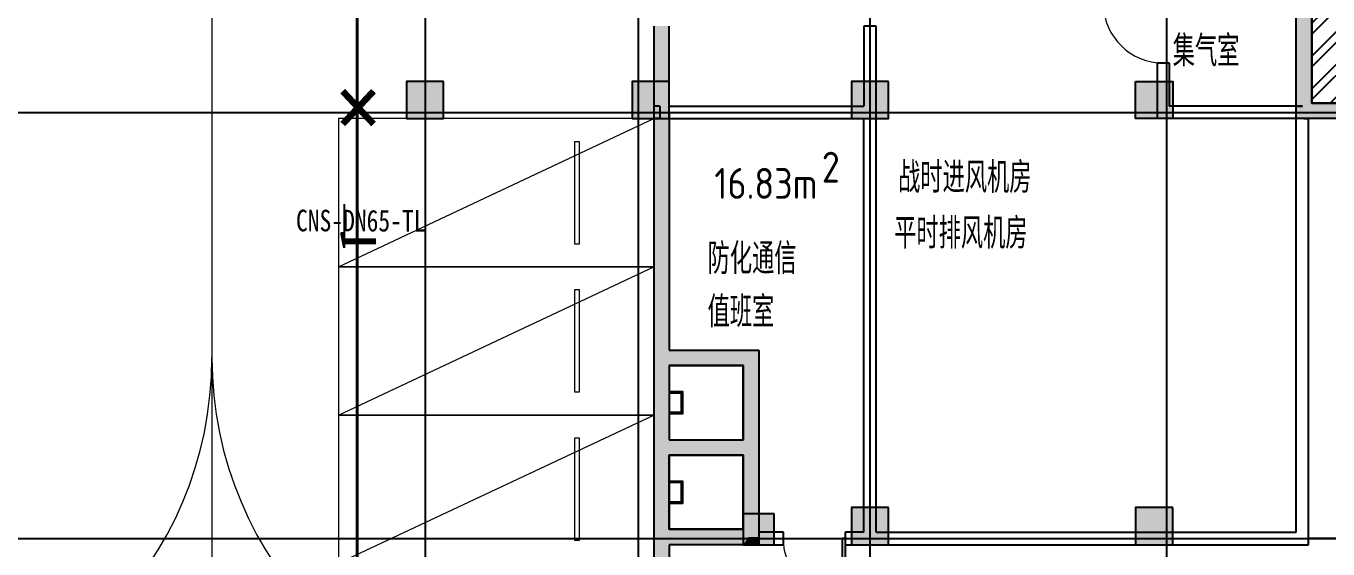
# Model space of a CAD drawing. Extents: x -888467 to -675969, y -675351 to -419232.
# Drawn here: x -778950 to -757877, y -631766 to -623297 of the extents above; entities that cross this region are included whole.
import ezdxf
from ezdxf.enums import TextEntityAlignment as Align

# ---------------------------------------------------------------- set-up
doc = ezdxf.new("R2010")
doc.units = 0
doc.header["$LTSCALE"] = 1000
doc.linetypes.add('DASH', pattern=[0.35, 0.25, -0.1])
doc.layers.get('0').update_dxf_attribs({"linetype": 'CONTINUOUS'})
for name, color, linetype in [('1-风管标注', 4, 'CONTINUOUS'), ('2-房间名称', 7, 'CONTINUOUS'), ('3-建筑', 7, 'CONTINUOUS'), ('3-淡显', 8, 'CONTINUOUS'), ('DOTE', 252, 'CONTINUOUS'), ('PIPE-暖回水', 1, 'DASH'), ('VRV-配件', 1, 'CONTINUOUS'), ('建筑层', 253, 'CONTINUOUS'), ('抗震支吊架', 2, 'CONTINUOUS'), ('暖－管径标注', 2, 'CONTINUOUS'), ('结构柱子', 253, 'CONTINUOUS')]:
    doc.layers.add(name, color=color, linetype=linetype)
doc.layers.add('3-深度淡显', color=252, linetype='CONTINUOUS', lineweight=0)
doc.styles.add('kzcad', font='', dxfattribs={"width": 0.8})
doc.styles.get("Standard").update_dxf_attribs({"font": 'GBENOR', "bigfont": 'GBCBIG'})
doc.styles.get('kzcad').set_extended_font_data('SimSun')

# ---------------------------------------------------------------- blocks, each defined once
blk = doc.blocks.new('坡向')
at = {"layer": '1-风管标注'}
h = blk.add_hatch(color=256, dxfattribs=at)
h.dxf.hatch_style = 1
h.paths.add_polyline_path([(-283166, -104624), (-283166, -104869), (-283119, -104869)])
for p, q in [((-283166, -105334), (-283166, -104624)), ((-283166, -104624), (-283119, -104869)), ((-283119, -104869), (-283166, -104869))]:
    blk.add_line(p, q, dxfattribs=at)
blk = doc.blocks.new('$DorLib2D$00000001')
for p, q in [((0.45, 0.975), (0.5, 0.975)), ((0.45, 0), (0.45, 0.975)), ((0.5, 0), (0.5, 0.975)), ((0.5, 0), (0.45, 0))]:
    blk.add_line(p, q)
at = {"lineweight": 13}
blk.add_arc((0.475, 0), 0.975, 91.4693, 180, dxfattribs=at)
blk = doc.blocks.new('A$C2B1B7B0A')
at = {"layer": '结构柱子'}
h = blk.add_hatch(color=253, dxfattribs=at)
h.dxf.hatch_style = 1
h.paths.add_polyline_path([(95900, 25300), (95300, 25300), (95300, 24700), (95900, 24700)])
h = blk.add_hatch(color=253, dxfattribs=at)
h.dxf.hatch_style = 1
h.paths.add_polyline_path([(99550, 25300), (98950, 25300), (98950, 24700), (99550, 24700)])
h = blk.add_hatch(color=253, dxfattribs=at)
h.dxf.hatch_style = 1
h.paths.add_polyline_path([(103100, 25300), (102500, 25300), (102500, 24700), (103100, 24700)])
h = blk.add_hatch(color=253, dxfattribs=at)
h.dxf.hatch_style = 1
h.paths.add_polyline_path([(107100, 25300), (107700, 25300), (107700, 24700), (107100, 24700)])
h = blk.add_hatch(color=253, dxfattribs=at)
h.dxf.hatch_style = 1
h.paths.add_polyline_path([(103100, 18400), (102500, 18400), (102500, 17800), (103100, 17800)])
h = blk.add_hatch(color=253, dxfattribs=at)
h.dxf.hatch_style = 1
h.paths.add_polyline_path([(107700, 18400), (107100, 18400), (107100, 17800), (107700, 17800)])
h = blk.add_hatch(color=253, dxfattribs=at)
h.dxf.hatch_style = 1
h.paths.add_polyline_path([(100750, 18300), (100750, 17800), (101250, 17800), (101250, 18300)])
at = {"layer": '结构柱子', "color": 253}
for points in [[(95900, 25300), (95300, 25300), (95300, 24700), (95900, 24700)], [(99550, 25300), (98950, 25300), (98950, 24700), (99550, 24700)], [(103100, 25300), (102500, 25300), (102500, 24700), (103100, 24700)], [(107100, 25300), (107700, 25300), (107700, 24700), (107100, 24700)], [(103100, 18400), (102500, 18400), (102500, 17800), (103100, 17800)], [(107700, 18400), (107100, 18400), (107100, 17800), (107700, 17800)], [(101250, 18300), (100750, 18300), (100750, 17800), (101250, 17800)]]:
    blk.add_lwpolyline(points, close=True, dxfattribs=at)

msp = doc.modelspace()

# ---------------------------------------------------------------- hatches: boundary and pattern name
at = {"layer": '3-淡显'}
for points in [[(-758390.4, -624796.6), (-758140.4, -624546.6), (-758140.4, -622671.6), (-758307.1, -622671.6), (-758390.4, -622796.6)], [(-768540.4, -624696.6), (-768540.4, -623296.6), (-768790.4, -623296.6), (-768790.4, -624696.6)], [(-752790.4, -624796.6), (-752790.4, -624546.6), (-758140.4, -624546.6), (-758390.4, -624796.6)], [(-768540.4, -624696.6), (-768790.4, -624696.6), (-768790.4, -628696.6), (-768623.7, -628679.9), (-768540.4, -628546.6)], [(-768623.7, -628679.9), (-768540.4, -628796.6), (-767340.5, -628796.6), (-767090.5, -628546.6), (-768540.4, -628546.6)], [(-767090.5, -628546.6), (-767340.5, -628796.6), (-767340.5, -629996.6), (-767257.2, -630129.9), (-767090.5, -630146.6)], [(-768623.7, -628679.9), (-768790.4, -628696.6), (-768790.4, -630146.6), (-768623.7, -630129.9), (-768540.4, -629996.6), (-768540.4, -628796.6)], [(-768623.7, -630129.9), (-768540.4, -630246.6), (-767340.5, -630246.6), (-767257.2, -630129.9), (-767340.5, -629996.6), (-768540.4, -629996.6)], [(-768623.7, -630129.9), (-768790.4, -630146.6), (-768790.4, -631571.6), (-768623.7, -631571.6), (-768540.4, -631446.6), (-768540.4, -630246.6)], [(-767257.2, -630129.9), (-767340.5, -630246.6), (-767340.5, -631446.6), (-767257.2, -631571.6), (-767090.5, -631571.6), (-767090.5, -630146.6)], [(-767257.2, -631571.6), (-767340.5, -631446.6), (-768540.4, -631446.6), (-768623.7, -631571.6), (-768540.4, -631696.6), (-767340.5, -631696.6)], [(-768623.7, -631571.6), (-768790.4, -631571.6), (-768790.4, -632321.6), (-768540.4, -632321.6), (-768540.4, -631696.6)], [(-767257.2, -631571.6), (-767340.5, -631696.6), (-767090.5, -631696.6), (-767090.5, -631571.6)]]:
    msp.add_hatch(color=256, dxfattribs=at).paths.add_polyline_path(points)
h = msp.add_hatch(color=256, dxfattribs=at)
h.dxf.hatch_style = 1
h.paths.add_polyline_path([(-772190.4, -624196.6), (-772790.4, -624196.6), (-772790.4, -624796.6), (-772190.4, -624796.6)])
h = msp.add_hatch(color=256, dxfattribs=at)
h.dxf.hatch_style = 1
h.paths.add_polyline_path([(-768540.4, -624196.6), (-769140.4, -624196.6), (-769140.4, -624796.6), (-768540.4, -624796.6)])
h = msp.add_hatch(color=256, dxfattribs=at)
h.dxf.hatch_style = 1
h.paths.add_polyline_path([(-764990.4, -624196.6), (-765590.4, -624196.6), (-765590.4, -624796.6), (-764990.4, -624796.6)])
h = msp.add_hatch(color=256, dxfattribs=at)
h.dxf.hatch_style = 1
h.paths.add_polyline_path([(-760990.4, -624196.6), (-760390.4, -624196.6), (-760390.4, -624796.6), (-760990.4, -624796.6)])
h = msp.add_hatch(color=256, dxfattribs=at)
h.dxf.hatch_style = 1
h.paths.add_polyline_path([(-764990.4, -631096.6), (-765590.4, -631096.6), (-765590.4, -631696.6), (-764990.4, -631696.6)])
h = msp.add_hatch(color=256, dxfattribs=at)
h.dxf.hatch_style = 1
h.paths.add_polyline_path([(-760390.4, -631096.6), (-760990.4, -631096.6), (-760990.4, -631696.6), (-760390.4, -631696.6)])
h = msp.add_hatch(color=256, dxfattribs=at)
h.dxf.hatch_style = 1
h.paths.add_polyline_path([(-767340.4, -631196.6), (-767340.4, -631696.6), (-766840.4, -631696.6), (-766840.4, -631196.6)])
at = {"layer": '建筑层'}
h = msp.add_hatch(dxfattribs=at)
h.set_pattern_fill('金属', color=253, scale=150)
h.set_pattern_definition([(45, (-2314792.5, -1671847.72), (-265.16504, 265.16504), []), (45, (-2314615.73, -1671847.72), (-265.16504, 265.16504), [])])
h.paths.add_polyline_path([(-768540.4, -610496.6), (-768540.4, -602996.6), (-747240.4, -602996.6), (-747240.4, -605746.6), (-744740.4, -605746.6), (-744740.4, -624546.6), (-758140.4, -624546.6), (-758140.4, -613746.6), (-760390.4, -613746.6), (-760390.4, -610496.6)])
h.paths.add_polyline_path([(-746490.4, -613746.6), (-752890.4, -613746.6), (-752890.4, -610796.6), (-746490.4, -610796.6)], flags=16)

# ---------------------------------------------------------------- linework, layer by layer
at = {"layer": '2-房间名称'}
for p, q in [((-768690.4, -624596.6), (-768790.4, -624596.6)), ((-768690.4, -624596.6), (-768690.4, -624796.6)), ((-768690.4, -624796.6), (-768790.4, -624796.6)), ((-768540.4, -624796.6), (-765390.4, -624796.6))]:
    msp.add_line(p, q, dxfattribs=at)
at = {"layer": '3-建筑'}
for p, q in [((-758140.4, -624546.6), (-758140.4, -622671.6)), ((-758390.4, -624796.6), (-758390.4, -622796.6)), ((-768790.4, -623296.6), (-768790.4, -624696.6)), ((-768540.4, -624696.6), (-768540.4, -623296.6)), ((-765190.4, -623296.6), (-765390.4, -623296.6)), ((-765390.4, -623296.6), (-765390.4, -624596.6)), ((-765190.4, -624696.6), (-765190.4, -623296.6)), ((-760440.4, -623896.6), (-760640.4, -623896.6)), ((-760640.4, -623896.6), (-760640.4, -624796.6)), ((-760440.4, -624596.6), (-760440.4, -623896.6)), ((-768540.4, -624596.6), (-765390.4, -624596.6)), ((-758290.4, -624596.6), (-760440.4, -624596.6)), ((-758390.4, -624596.6), (-758290.4, -624596.6)), ((-752790.4, -624546.6), (-758140.4, -624546.6)), ((-768790.4, -624696.6), (-768790.4, -628696.6)), ((-768540.4, -624696.6), (-768540.4, -628546.6)), ((-765390.4, -631496.6), (-765390.4, -624796.6)), ((-765190.4, -631496.6), (-765190.4, -624696.6)), ((-758390.4, -624796.6), (-760640.4, -624796.6)), ((-752790.4, -624796.6), (-758390.4, -624796.6)), ((-758390.4, -631496.6), (-758390.4, -624796.6)), ((-758265.4, -624796.6), (-758190.4, -624796.6)), ((-758190.4, -631496.6), (-758190.4, -624796.6)), ((-768540.4, -628546.6), (-767090.5, -628546.6)), ((-767090.5, -628546.6), (-767090.5, -630146.6)), ((-768790.4, -628696.6), (-768790.4, -630146.6)), ((-768540.4, -628796.6), (-768540.4, -629996.6)), ((-768540.4, -628796.6), (-767340.5, -628796.6)), ((-767340.5, -628796.6), (-767340.5, -629996.6)), ((-768540.4, -629996.6), (-767340.5, -629996.6)), ((-768790.4, -630146.6), (-768790.4, -631571.6)), ((-768540.4, -630246.6), (-768540.4, -631446.6)), ((-768540.4, -630246.6), (-767340.5, -630246.6)), ((-767340.5, -630246.6), (-767340.5, -631446.6)), ((-767090.5, -630146.6), (-767090.5, -631571.6)), ((-767340.5, -631446.6), (-768540.4, -631446.6)), ((-766690.4, -631496.6), (-767090.5, -631496.6)), ((-766690.4, -631696.6), (-766690.4, -631496.6)), ((-765390.4, -631496.6), (-765690.4, -631496.6)), ((-765690.4, -631496.6), (-765690.4, -631696.6)), ((-765190.4, -631496.6), (-758390.4, -631496.6)), ((-758190.4, -631696.6), (-758190.4, -631496.6)), ((-768790.4, -631571.6), (-768790.4, -632321.6)), ((-768540.4, -631696.6), (-768540.4, -632321.6)), ((-767340.5, -631696.6), (-768540.4, -631696.6)), ((-767090.5, -631696.6), (-767340.5, -631696.6)), ((-767090.5, -631571.6), (-767090.5, -631696.6)), ((-767090.5, -631696.6), (-766690.4, -631696.6)), ((-765690.4, -631696.6), (-765290.4, -631696.6)), ((-765290.4, -631696.6), (-758290.4, -631696.6)), ((-758290.4, -631696.6), (-758190.4, -631696.6)), ((-752890.4, -631596.6), (-758190.4, -631596.6))]:
    msp.add_line(p, q, dxfattribs=at)
at = {"layer": '3-建筑', "color": 7}
msp.add_lwpolyline([(-782790.4, -607096.6), (-772440.4, -607096.6), (-772440.4, -602996.6), (-768540.4, -602996.6), (-768540.4, -610496.6), (-772190.4, -610496.6), (-772190.4, -616996.6), (-768540.4, -616996.6), (-768540.4, -617046.6), (-766640.4, -617046.6), (-766640.4, -613746.6), (-758140.4, -613746.6), (-758140.4, -619146.6), (-758140.4, -619246.6), (-760390.4, -619246.6), (-760390.4, -620946.6), (-758140.4, -620946.6), (-758140.4, -624546.6), (-744740.4, -624546.6), (-744740.4, -605746.6), (-747240.4, -605746.6), (-747240.4, -602996.6), (-729090.4, -602996.6)], dxfattribs=at)
at = {"layer": '3-建筑'}
for points in [[(-768540.4, -629996.6), (-767340.4, -629996.6), (-767340.4, -628796.6), (-768540.4, -628796.6)], [(-768540.4, -629221.6), (-768540.4, -629571.6), (-768320.4, -629571.6), (-768320.4, -629221.6)], [(-768540.4, -629241.6), (-768540.4, -629551.6), (-768340.4, -629551.6), (-768340.4, -629241.6)], [(-768540.4, -630246.6), (-767340.4, -630246.6), (-767340.4, -631446.6), (-768540.4, -631446.6)], [(-768540.4, -631446.6), (-767340.4, -631446.6), (-767340.4, -630246.6), (-768540.4, -630246.6)], [(-768540.4, -630671.6), (-768540.4, -631021.6), (-768320.4, -631021.6), (-768320.4, -630671.6)], [(-768540.4, -630691.6), (-768540.4, -631001.6), (-768340.4, -631001.6), (-768340.4, -630691.6)]]:
    msp.add_lwpolyline(points, close=True, dxfattribs=at)
at = {"layer": '3-淡显'}
for p, q in [((-772190.4, -624196.6), (-772790.4, -624196.6)), ((-772790.4, -624196.6), (-772790.4, -624796.6)), ((-772190.4, -624796.6), (-772190.4, -624196.6)), ((-768540.4, -624196.6), (-769140.4, -624196.6)), ((-769140.4, -624196.6), (-769140.4, -624796.6)), ((-768540.4, -624796.6), (-768540.4, -624196.6)), ((-764990.4, -624196.6), (-765590.4, -624196.6)), ((-765590.4, -624196.6), (-765590.4, -624796.6)), ((-764990.4, -624796.6), (-764990.4, -624196.6)), ((-760990.4, -624196.6), (-760390.4, -624196.6)), ((-760990.4, -624796.6), (-760990.4, -624196.6)), ((-760390.4, -624196.6), (-760390.4, -624796.6)), ((-772790.4, -624796.6), (-772190.4, -624796.6)), ((-769140.4, -624796.6), (-768540.4, -624796.6)), ((-765590.4, -624796.6), (-764990.4, -624796.6)), ((-760390.4, -624796.6), (-760990.4, -624796.6)), ((-764990.4, -631096.6), (-765590.4, -631096.6)), ((-765590.4, -631096.6), (-765590.4, -631696.6)), ((-764990.4, -631696.6), (-764990.4, -631096.6)), ((-760390.4, -631096.6), (-760990.4, -631096.6)), ((-760990.4, -631096.6), (-760990.4, -631696.6)), ((-760390.4, -631696.6), (-760390.4, -631096.6)), ((-766840.4, -631196.6), (-767340.4, -631196.6)), ((-767340.4, -631196.6), (-767340.4, -631696.6)), ((-766840.4, -631696.6), (-766840.4, -631196.6)), ((-767340.4, -631696.6), (-766840.4, -631696.6)), ((-765590.4, -631696.6), (-764990.4, -631696.6)), ((-760990.4, -631696.6), (-760390.4, -631696.6))]:
    msp.add_line(p, q, dxfattribs=at)
at = {"layer": '3-深度淡显'}
for p, q in [((-773890.4, -627196.6), (-768790.4, -624796.6)), ((-773890.4, -629596.6), (-768790.4, -627196.6)), ((-773890.4, -631996.6), (-768790.4, -629596.6))]:
    msp.add_line(p, q, dxfattribs=at)
msp.add_lwpolyline([(-775943.3, -619895.7), (-775940.8, -634671.6)], dxfattribs=at)
at = {"layer": '3-深度淡显', "const_width": 0.75}
msp.add_lwpolyline([(-776017.7, -623414.3), (-775867.7, -623414.3), (-775867.7, -621614.3), (-775717.7, -621614.3), (-775942.7, -620414.3), (-776167.7, -621614.3), (-776017.7, -621614.3), (-776017.7, -623414.3)], dxfattribs=at)
at = {"layer": '3-深度淡显'}
for points in [[(-768790.4, -627196.6), (-768790.4, -624796.6), (-773890.4, -624796.6), (-773890.4, -627196.6)], [(-769990.4, -626822), (-769990.4, -625171.2), (-770070.7, -625171.2), (-770070.7, -626822)], [(-768790.4, -629596.6), (-768790.4, -627196.6), (-773890.4, -627196.6), (-773890.4, -629596.6)], [(-769990.4, -629222), (-769990.4, -627571.2), (-770070.7, -627571.2), (-770070.7, -629222)], [(-768790.4, -631996.6), (-768790.4, -629596.6), (-773890.4, -629596.6), (-773890.4, -631996.6)], [(-769990.4, -631622), (-769990.4, -629971.2), (-770070.7, -629971.2), (-770070.7, -631622)]]:
    msp.add_lwpolyline(points, close=True, dxfattribs=at)
for centre, start, end in [((-781941.8, -628669.1), 270, 0), ((-769941.8, -628669.1), 180, 270)]:
    msp.add_arc(centre, 6000, start, end, dxfattribs=at)
at = {"layer": 'DOTE', "color": 251}
for p, q in [((-772490.4, -598065.9), (-772490.4, -646591)), ((-769040.4, -598065.9), (-769040.4, -646591)), ((-765290.4, -598065.9), (-765290.4, -646591)), ((-760490.4, -598065.9), (-760490.4, -646591)), ((-872297.5, -624696.6), (-724690.4, -624696.6)), ((-872297.5, -631596.6), (-724690.4, -631596.6))]:
    msp.add_line(p, q, dxfattribs=at)
at = {"layer": 'PIPE-暖回水', "linetype": 'DASH', "const_width": 52.5}
msp.add_lwpolyline([(-785615.4, -630209.2), (-785615.4, -612084.3, -0.414046), (-785535.4, -612004.3), (-773670.9, -611997.5, -0.4143812), (-773590.9, -612077.5), (-773590.9, -635929.2)], format="xyb", dxfattribs=at)
at = {"layer": '抗震支吊架', "color": 2, "const_width": 100}
msp.add_lwpolyline([(-773783.1, -626783.1), (-773283.1, -626783.1)], dxfattribs=at)
at = {"layer": '暖－管径标注', "const_width": 105.8}
for points in [[(-773325.8, -624351.4), (-773824.6, -624883.7)], [(-773824.6, -624351.4), (-773325.8, -624883.7)]]:
    msp.add_lwpolyline(points, dxfattribs=at)

# ---------------------------------------------------------------- block references
msp.add_blockref('A$C2B1B7B0A', (-868090.4, -649496.6))
at = {"layer": '3-建筑', "xscale": -1000, "yscale": -1000, "zscale": 200, "rotation": 270.000000000056}
msp.add_blockref('$DorLib2D$00000001', (-760540.4, -623396.6), dxfattribs=at)
at = {"layer": '3-建筑', "xscale": 1000, "yscale": -1000, "zscale": 200}
msp.add_blockref('$DorLib2D$00000001', (-766190.4, -631596.6), dxfattribs=at)
at = {"layer": 'VRV-配件', "rotation": 180}
msp.add_blockref('坡向', (-1056966, -731514.8), dxfattribs=at)

# ---------------------------------------------------------------- texts
at = {"layer": '2-房间名称'}
for s, p in [('集气室', (-760390.4, -623951.5)), ('2', (-766069.5, -625833)), ('16.83m', (-767809.5, -626095.5)), ('战时进风机房', (-764835.1, -626000.2)), ('平时排风机房', (-764899, -626903.2)), ('防化通信', (-767918.4, -627314.8)), ('值班室', (-767918.4, -628175.4))]:
    msp.add_text(s, height=500, dxfattribs=at).set_placement(p)
at = {"layer": '抗震支吊架', "color": 2, "style": 'kzcad', "width": 0.8}
msp.add_text('CNS-DN65-TL', height=350, rotation=359.88539, dxfattribs=at).set_placement((-773533.1, -626623.1), align=Align.CENTER)

doc.saveas('drawing.dxf')
